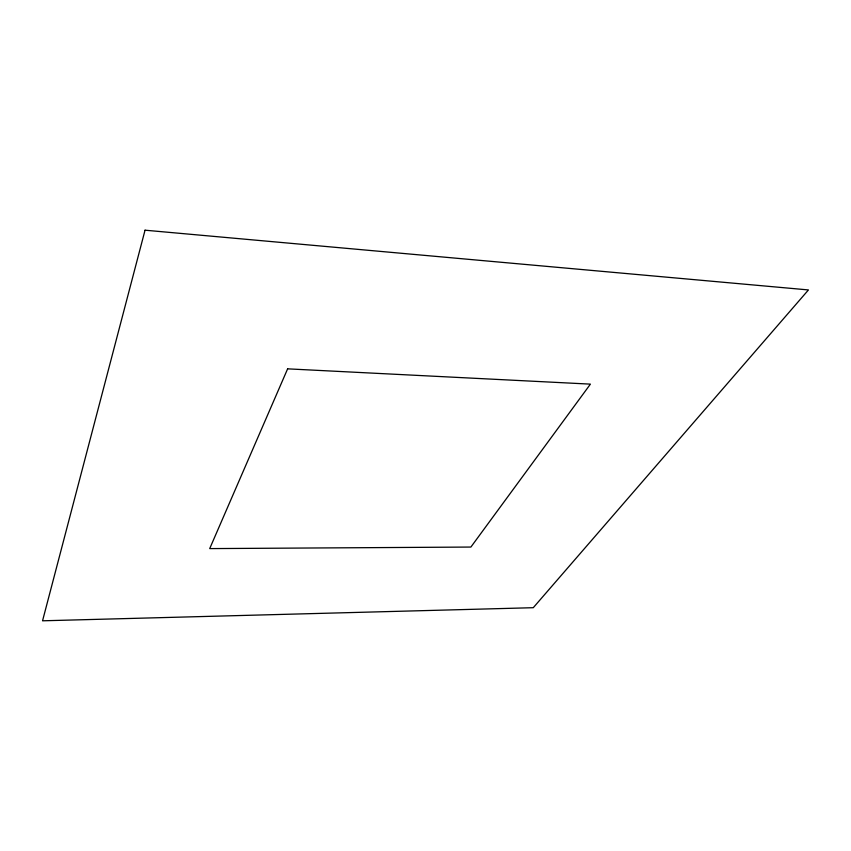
<?xml version="1.0" encoding="UTF-8"?>
<svg xmlns="http://www.w3.org/2000/svg" width="851" height="851" viewBox="0 0 851 851"><rect width="100%" height="100%" fill="white"/><g stroke="black" fill="none" stroke-linecap="round" stroke-linejoin="round"><path stroke-width="1.28" d="M145.042 230.196L42.55 620.804L533.269 607.699L808.45 289.936L145.042 230.196M287.627 368.845L209.708 548.597L470.89 547.055L590.413 384.131L287.627 368.845"/></g></svg>
